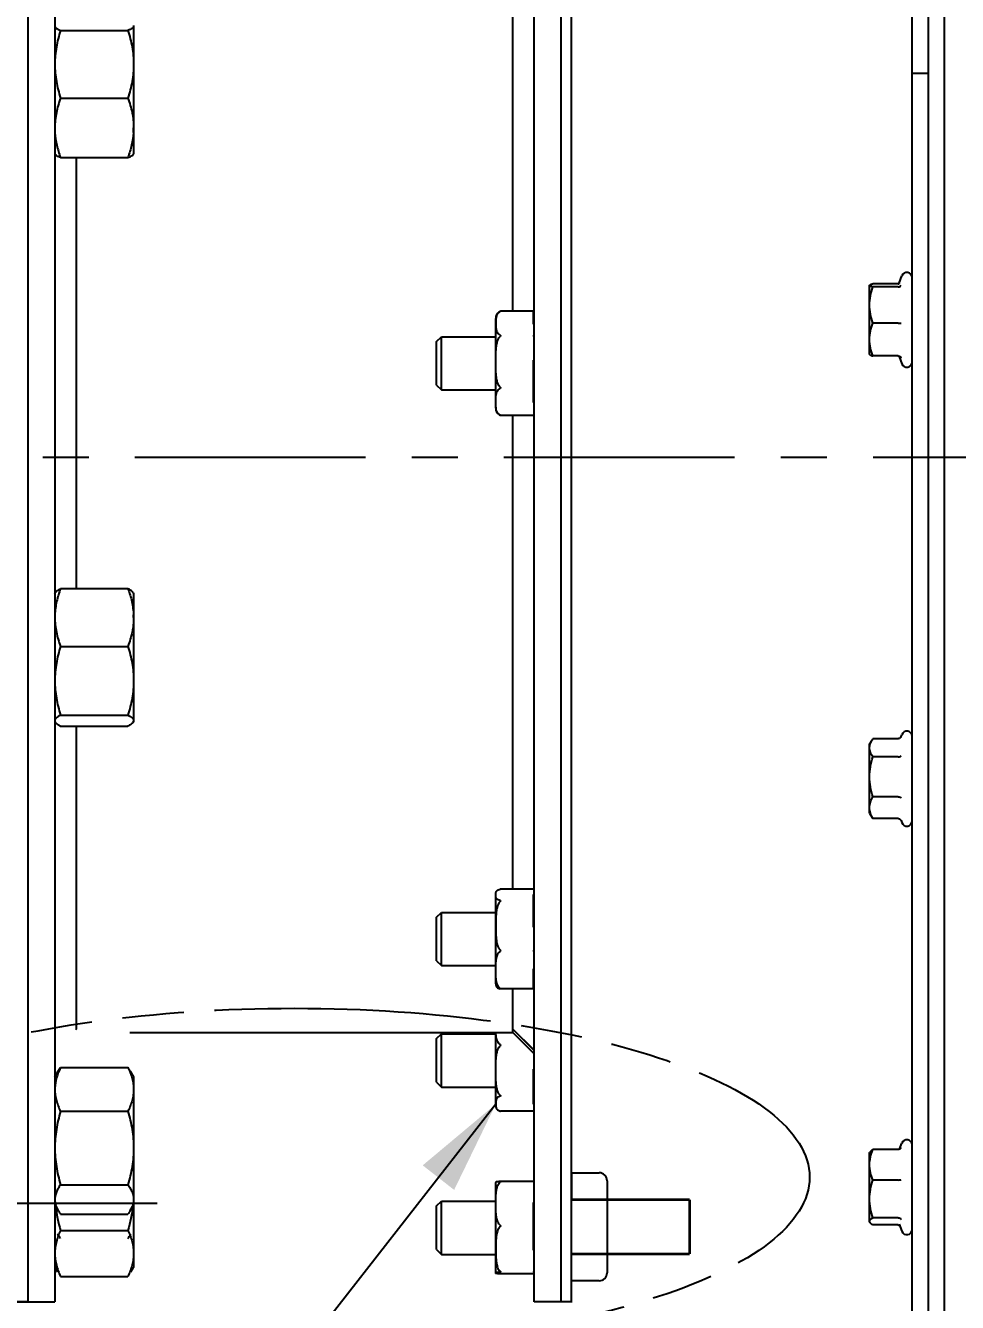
# Model space of a CAD drawing. Header units: millimetres. Extents: x 971 to 5173, y 8 to 3808.
# Drawn here: x 4206.8 to 4381.8, y 1529.3 to 1768.9 of the extents above; entities that cross this region are included whole.
import ezdxf

# ---------------------------------------------------------------- set-up
doc = ezdxf.new("R2010")
doc.units = ezdxf.units.MM
doc.header["$LTSCALE"] = 115.5
doc.header["$PDMODE"] = 3
doc.header["$PDSIZE"] = 8
doc.linetypes.add('CENTER', pattern=[0.6, 0.375, -0.075, 0.075, -0.075])
doc.linetypes.add('PHANTOM', pattern=[0.8, 0.45, -0.05, 0.1, -0.05, 0.1, -0.05])
doc.layers.get('0').update_dxf_attribs({"linetype": 'CONTINUOUS'})
doc.layers.get('Defpoints').update_dxf_attribs({"linetype": 'CONTINUOUS'})
doc.layers.add('00_BUW_DATUM', color=7, linetype='CONTINUOUS')
doc.layers.add('DEFAULT_3', color=7, linetype='PHANTOM')
doc.styles.get("Standard").update_dxf_attribs({"font": 'calibri.ttf'})
doc.dimstyles.new('DIMSTYLE_5', dxfattribs={"dimtxt": 17.5, "dimasz": 17.5, "dimexe": 1.5, "dimexo": 1, "dimgap": 0.875, "dimtad": 1, "dimdsep": 46, "dimtxsty": 'Standard', "dimblk": '_FILLED', "dimblk1": '_FILLED', "dimblk2": '_FILLED', "dimcen": 0.09, "dimazin": 2, "dimtp": 0.01, "dimtm": 0.01, "dimtfac": 1, "dimtofl": 0, "dimtmove": 0, "dimatfit": 3, "dimldrblk": '_FILLED', "dimfxl": 1, "dimtolj": 1, "dimarcsym": 0})
doc.dimstyles.get("Standard").update_dxf_attribs({"dimtxt": 17.5, "dimasz": 17.5, "dimexe": 1.5, "dimexo": 1, "dimtad": 1, "dimdsep": 46, "dimtxsty": 'Standard', "dimblk": '_FILLED', "dimblk1": '_FILLED', "dimblk2": '_FILLED', "dimcen": 0.09, "dimazin": 2, "dimtol": 1, "dimtp": 0.01, "dimtm": 0.01, "dimtfac": 1, "dimtofl": 0, "dimtmove": 0, "dimatfit": 3, "dimldrblk": '_FILLED', "dimfxl": 1, "dimtolj": 1, "dimarcsym": 0})

# ---------------------------------------------------------------- blocks, each defined once
blk = doc.blocks.new('_FILLED')
at = {"color": 0, "linetype": 'ByBlock'}
blk.add_solid([(0, 0), (-1, 0.214), (-1, -0.214)], dxfattribs=at)
blk = doc.blocks.new('*D75')
at = {"color": 0, "linetype": 'Continuous', "lineweight": -2}
for p, q in [((4232.14, 1827.85), (4004.88, 1827.85)), ((4006.38, 1810.35), (4006.38, 1565.35)), ((4231.48, 1547.85), (4004.88, 1547.85))]:
    blk.add_line(p, q, dxfattribs=at)
at = {"layer": 'Defpoints', "color": 0}
for p in [(4233.14, 1827.85), (4006.38, 1547.85), (4232.48, 1547.85)]:
    blk.add_point(p, dxfattribs=at)
at = {"color": 0, "linetype": 'ByBlock', "lineweight": -2, "xscale": 17.5, "yscale": 17.5, "zscale": 17.5}
for p, rotation in [((4006.38, 1827.85), 90), ((4006.38, 1547.85), 270)]:
    blk.add_blockref('_FILLED', p, dxfattribs=dict(at, rotation=rotation))
at = {"color": 0, "insert": (3982.17, 1697.83), "char_height": 17.5, "attachment_point": 2, "rotation": 90, "line_spacing_factor": 0.9}
blk.add_mtext('\\A1;%%c280', dxfattribs=at)

msp = doc.modelspace()

# ---------------------------------------------------------------- linework, layer by layer
at = {"color": 0, "linetype": 'Continuous'}
for p, q in [((4373.29077, 1455.40824), (4373.29077, 1923.40824)), ((4376.29077, 1923.40824), (4376.29077, 1455.40824)), ((4379.29077, 1923.40824), (4379.29077, 1455.40824)), ((4207.29077, 1529.40824), (4207.29077, 1849.40824)), ((4212.29077, 1849.40824), (4212.29077, 1529.40824)), ((4302.29077, 1529.40824), (4302.29077, 1849.40824)), ((4307.29077, 1849.40824), (4307.29077, 1529.40824)), ((4309.29077, 1529.26503), (4309.29077, 1849.55146)), ((4298.29077, 1715.27727), (4298.29077, 1794.59187)), ((4376.29077, 1759.92949), (4373.29077, 1759.92949)), ((4216.29077, 1744.1359), (4216.29077, 1663.22814)), ((4370.81874, 1720.52789), (4371.32639, 1721.92264)), ((4365.29077, 1720.15549), (4365.30295, 1720.19712)), ((4365.29077, 1707.17627), (4365.29077, 1720.15549)), ((4370.6837, 1720.45533), (4365.87132, 1720.45533)), ((4370.6837, 1719.85565), (4365.87132, 1719.85565)), ((4370.81904, 1720.52779), (4370.81859, 1720.52657)), ((4295.09077, 1697.09924), (4295.09077, 1713.92915)), ((4302.09077, 1715.27727), (4295.97189, 1715.27727)), ((4302.09077, 1715.27727), (4302.09077, 1712.88508)), ((4302.29077, 1712.88508), (4302.09077, 1712.88508)), ((4370.6837, 1713.07659), (4365.87132, 1713.07659)), ((4283.99077, 1709.5942), (4284.91077, 1710.5142)), ((4283.99077, 1701.4342), (4283.99077, 1709.5942)), ((4284.91077, 1700.5142), (4284.91077, 1710.5142)), ((4284.91077, 1710.5142), (4295.09077, 1710.5142)), ((4365.29077, 1707.17627), (4365.3028, 1707.15542)), ((4370.6837, 1706.89721), (4365.87132, 1706.89721)), ((4370.81859, 1706.82597), (4370.78634, 1706.88486)), ((4370.81904, 1706.82475), (4370.81859, 1706.82597)), ((4370.81874, 1706.82465), (4371.32639, 1705.4299)), ((4302.09077, 1706.08051), (4302.09077, 1698.15481)), ((4302.09077, 1706.08051), (4302.29077, 1706.08051)), ((4283.99077, 1701.4342), (4284.91077, 1700.5142)), ((4284.91077, 1700.5142), (4295.09077, 1700.5142)), ((4302.09077, 1699.2642), (4302.29077, 1699.2642)), ((4302.29077, 1698.15481), (4302.09077, 1698.15481)), ((4302.20964, 1695.75112), (4295.97189, 1695.75112)), ((4298.29077, 1606.83528), (4298.29077, 1695.75112)), ((4216.29077, 1637.42485), (4216.29077, 1580.56747)), ((4365.29077, 1634.07488), (4365.75293, 1634.87538)), ((4365.75273, 1634.8754), (4365.87132, 1635.07071)), ((4370.6837, 1635.07071), (4365.87132, 1635.07071)), ((4371.12419, 1635.26571), (4371.32639, 1635.82125)), ((4365.29077, 1621.07488), (4365.29077, 1634.07488)), ((4370.6837, 1631.65361), (4365.87132, 1631.65361)), ((4370.6837, 1624.15778), (4365.87132, 1624.15778)), ((4365.29077, 1621.07488), (4365.75293, 1620.27439)), ((4365.75273, 1620.27436), (4365.87132, 1620.07906)), ((4370.6837, 1620.07906), (4365.87132, 1620.07906)), ((4371.18603, 1619.71416), (4371.32639, 1619.32851)), ((4371.19728, 1619.6926), (4371.20465, 1619.67325)), ((4295.09077, 1605.89291), (4295.1237, 1606.20338)), ((4295.09436, 1605.88369), (4295.09456, 1605.89275)), ((4295.09436, 1605.88369), (4295.09472, 1605.89275)), ((4302.23706, 1606.83528), (4295.94447, 1606.83528)), ((4302.09077, 1605.82104), (4302.09077, 1599.69019)), ((4302.09077, 1605.82104), (4302.29077, 1605.82104)), ((4295.09077, 1589.063), (4295.09077, 1605.52745)), ((4302.09077, 1603.72795), (4302.29077, 1603.72795)), ((4283.99077, 1601.55795), (4284.91077, 1602.47795)), ((4283.99077, 1593.39795), (4283.99077, 1601.55795)), ((4284.91077, 1592.47795), (4284.91077, 1602.47795)), ((4284.91077, 1602.47795), (4295.09077, 1602.47795)), ((4302.29077, 1599.69019), (4302.09077, 1599.69019)), ((4283.99077, 1593.39795), (4284.91077, 1592.47795)), ((4284.91077, 1592.47795), (4295.09077, 1592.47795)), ((4302.09077, 1591.87814), (4302.09077, 1588.12062)), ((4302.09077, 1591.87814), (4302.29077, 1591.87814)), ((4295.09077, 1589.063), (4295.1237, 1588.75253)), ((4302.09077, 1591.22795), (4302.29077, 1591.22795)), ((4302.29077, 1589.26024), (4302.09077, 1589.26024)), ((4302.09077, 1588.12062), (4295.97227, 1588.12062)), ((4298.29077, 1580.56747), (4298.29077, 1588.12062)), ((4216.29077, 1580.56747), (4216.20679, 1580.484)), ((4216.21773, 1580.484), (4216.29077, 1580.5566)), ((4226.39985, 1579.90824), (4298.29077, 1579.90824)), ((4283.99077, 1578.7807), (4284.91077, 1579.7007)), ((4284.91077, 1569.7007), (4284.91077, 1579.7007)), ((4284.91077, 1579.7007), (4295.09077, 1579.7007)), ((4295.09077, 1566.28574), (4295.09077, 1579.90824)), ((4302.29077, 1576.59155), (4298.29077, 1580.56747)), ((4298.29077, 1579.90824), (4298.29077, 1580.5566)), ((4298.29077, 1580.5566), (4302.29077, 1576.58029)), ((4298.29077, 1579.90824), (4302.29077, 1575.90824)), ((4283.99077, 1570.6207), (4283.99077, 1578.7807)), ((4302.09077, 1573.05147), (4302.09077, 1566.48894)), ((4302.09077, 1573.05147), (4302.29077, 1573.05147)), ((4283.99077, 1570.6207), (4284.91077, 1569.7007)), ((4284.91077, 1569.7007), (4295.09077, 1569.7007)), ((4302.09077, 1568.4507), (4302.29077, 1568.4507)), ((4302.09077, 1568.29999), (4302.29077, 1568.29999)), ((4295.09627, 1566.32059), (4295.09744, 1566.28613)), ((4295.09632, 1566.32059), (4295.09638, 1566.31693)), ((4295.09638, 1566.31693), (4295.09802, 1566.28613)), ((4302.22598, 1565.17677), (4295.95556, 1565.17677)), ((4302.29077, 1566.48894), (4302.09077, 1566.48894)), ((4370.6837, 1557.95849), (4365.87132, 1557.95849)), ((4370.92076, 1558.01898), (4371.32639, 1559.13343)), ((4365.29077, 1557.38706), (4365.35366, 1557.496)), ((4365.29077, 1544.38706), (4365.29077, 1557.38706)), ((4309.32194, 1553.59967), (4309.32194, 1548.5418)), ((4309.32194, 1553.59967), (4314.48772, 1553.59967)), ((4295.09077, 1551.70818), (4295.0935, 1551.79814)), ((4295.09077, 1534.87827), (4295.09077, 1551.70818)), ((4295.8908, 1551.94923), (4295.90032, 1551.9494)), ((4302.28134, 1551.9494), (4295.90019, 1551.9494)), ((4315.98772, 1552.09967), (4315.98772, 1534.84354)), ((4370.6837, 1552.24419), (4365.87132, 1552.24419)), ((4283.99077, 1547.37323), (4284.91077, 1548.29323)), ((4284.91077, 1538.29323), (4284.91077, 1548.29323)), ((4284.91077, 1548.29323), (4295.09077, 1548.29323)), ((4283.99077, 1539.21323), (4283.99077, 1547.37323)), ((4302.09077, 1548.0265), (4302.09077, 1539.05093)), ((4302.09077, 1548.0265), (4302.29077, 1548.0265)), ((4365.29077, 1544.38706), (4365.35366, 1544.27813)), ((4370.6837, 1545.17277), (4365.87132, 1545.17277)), ((4370.6837, 1543.81564), (4365.87132, 1543.81564)), ((4370.85323, 1543.94343), (4370.85423, 1543.9407)), ((4370.8534, 1543.94024), (4371.32639, 1542.64069)), ((4283.99077, 1539.21323), (4284.91077, 1538.29323)), ((4302.29077, 1539.05093), (4302.09077, 1539.05093)), ((4284.91077, 1538.29323), (4295.09077, 1538.29323)), ((4309.32194, 1533.34354), (4309.32194, 1538.34354)), ((4295.09077, 1534.87827), (4295.0935, 1534.78831)), ((4295.8908, 1534.63722), (4295.90032, 1534.63705)), ((4302.09077, 1534.63705), (4295.90019, 1534.63705)), ((4302.09077, 1534.80757), (4302.09077, 1534.63722)), ((4302.09077, 1534.80757), (4302.29077, 1534.80757)), ((4314.48772, 1533.34354), (4309.32194, 1533.34354)), ((4207.29077, 1529.40824), (4184.44617, 1529.40824)), ((4202.29077, 1529.40824), (4207.29077, 1529.40824)), ((4207.29077, 1529.40824), (4212.29077, 1529.40824)), ((4309.29077, 1529.40824), (4302.29077, 1529.40824))]:
    msp.add_line(p, q, dxfattribs=at)
at = {"color": 0, "linetype": 'CENTER'}
msp.add_line((5102.24696, 1687.84833), (4198.95062, 1687.84833), dxfattribs=at)
at = {"color": 0, "linetype": 'Continuous'}
msp.add_lwpolyline([(4370.77326, 1720.43522), (4370.75879, 1720.42508), (4370.77081, 1720.43932), (4370.81859, 1720.52657)], dxfattribs=at)
at = {"color": 0, "linetype": 'Continuous', "const_width": 0.5}
for points in [[(4309.32194, 1548.5418), (4331.494, 1548.5418)], [(4331.494, 1538.34354), (4331.494, 1548.5418)], [(4309.32194, 1538.34354), (4331.494, 1538.34354)]]:
    msp.add_lwpolyline(points, dxfattribs=at)
at = {"color": 0, "linetype": 'Continuous'}
for centre, radius, start, end in [((4372.27804, 1721.57627), 1.01272, 0, 160), ((4370.68319, 1720.96329), 0.50796, 270.0323606, 279.8661324), ((4370.68088, 1720.97926), 0.52409, 279.8161074, 281.6489323), ((4296.57077, 1713.92915), 1.48, 124.7145758, 180), ((4296.54618, 1714.0455), 1.37996, 150.4246964, 151.751661), ((4296.48866, 1714.0447), 1.33829, 116.5340589, 124.6432202), ((4372.27804, 1705.77627), 1.01272, 200, 0), ((4296.57077, 1697.09924), 1.48, 180, 235.2854242), ((4296.48866, 1696.98369), 1.33829, 235.3567798, 243.4659411), ((4370.58975, 1635.69173), 0.65044, 321.5253656, 321.9697892), ((4372.27804, 1635.47488), 1.01272, 0, 160), ((4370.55656, 1619.43708), 0.68978, 21.7415136, 23.7571572), ((4372.27804, 1619.67488), 1.01272, 200, 0), ((4297.27028, 1605.64136), 2.17525, 182.9924629, 184.0329143), ((4296.57077, 1566.28574), 1.48, 180, 198.5548748), ((4370.62097, 1558.56603), 0.62544, 315.5513349, 338.9434753), ((4372.27804, 1558.78706), 1.01272, 0, 160), ((4314.48772, 1552.09967), 1.5, 0, 90), ((4372.27804, 1542.98706), 1.01272, 200, 0), ((4314.48772, 1534.84354), 1.5, 270, 0)]:
    msp.add_arc(centre, radius, start, end, dxfattribs=at)
for points, knots in [([(4365.87132, 1719.85565), (4365.79071, 1719.87796), (4365.64716, 1719.9211), (4365.48292, 1719.98347), (4365.38351, 1720.03794), (4365.32344, 1720.08093), (4365.29077, 1720.12682), (4365.29077, 1720.15549)], [0, 0, 0, 0, 0.371957767, 0.666053872, 0.780416014, 0.872501061, 1, 1, 1, 1]), ([(4365.29077, 1716.46612), (4365.29077, 1717.03953), (4365.40333, 1718.19112), (4365.69585, 1719.30662), (4365.87132, 1719.85565)], [0, 0, 0, 0, 0.498701726, 1, 1, 1, 1]), ([(4365.30288, 1720.19712), (4365.31856, 1720.22415), (4365.38073, 1720.275), (4365.50351, 1720.33589), (4365.6727, 1720.39791), (4365.80079, 1720.43581), (4365.87132, 1720.45533)], [0, 0, 0, 0, 0.14822401, 0.366154434, 0.652892135, 1, 1, 1, 1]), ([(4370.68348, 1719.85565), (4370.79598, 1719.85558), (4371.01505, 1719.92393), (4371.16321, 1720.09644), (4371.20465, 1720.19019)], [0, 0, 0, 0, 0.523248153, 1, 1, 1, 1]), ([(4365.87132, 1713.07659), (4365.69585, 1713.62563), (4365.4032, 1714.74111), (4365.29077, 1715.89272), (4365.29077, 1716.46612)], [0, 0, 0, 0, 0.501299042, 1, 1, 1, 1]), ([(4295.12223, 1713.92679), (4295.10089, 1713.71087), (4295.09218, 1713.27637), (4295.09185, 1712.73446), (4295.10438, 1712.30016), (4295.14075, 1711.86147), (4295.22459, 1711.52983), (4295.33057, 1711.3326)], [0, 0, 0, 0, 0.247987851, 0.495811726, 0.619780932, 0.744100594, 1, 1, 1, 1]), ([(4295.33057, 1714.69862), (4295.29761, 1714.63729), (4295.18866, 1714.39172), (4295.14171, 1714.12385), (4295.12223, 1713.92679)], [0, 0, 0, 0, 0.260139086, 1, 1, 1, 1]), ([(4295.72789, 1715.14572), (4295.6445, 1715.08796), (4295.5004, 1714.9604), (4295.38984, 1714.80381), (4295.34602, 1714.7266)], [0, 0, 0, 0, 0.533290366, 1, 1, 1, 1]), ([(4295.97189, 1715.27727), (4295.96862, 1715.27727), (4295.95921, 1715.27258), (4295.94149, 1715.2662), (4295.91759, 1715.25503), (4295.90009, 1715.24667), (4295.8908, 1715.24203)], [0, 0, 0, 0, 0.11092602, 0.341548194, 0.647978265, 1, 1, 1, 1]), ([(4295.33057, 1711.3326), (4295.38682, 1711.22793), (4295.5427, 1711.01107), (4295.76155, 1710.85382), (4295.8908, 1710.7892)], [0, 0, 0, 0, 0.451238808, 1, 1, 1, 1]), ([(4365.29077, 1709.9869), (4365.29077, 1710.51003), (4365.40354, 1711.56376), (4365.69642, 1712.57776), (4365.87132, 1713.07659)], [0, 0, 0, 0, 0.497390941, 1, 1, 1, 1]), ([(4370.6837, 1713.07659), (4370.79115, 1713.07665), (4370.93832, 1713.07234), (4371.11188, 1713.05858), (4371.17817, 1713.04994), (4371.20464, 1713.04413)], [0, 0, 0, 0, 0.616989911, 0.844384256, 1, 1, 1, 1]), ([(4295.33054, 1702.22648), (4295.2572, 1702.51654), (4295.16422, 1703.11024), (4295.10954, 1704.00672), (4295.09452, 1704.90489), (4295.09256, 1705.80305), (4295.09451, 1706.7012), (4295.10954, 1707.59937), (4295.16419, 1708.49586), (4295.25721, 1709.08955), (4295.33055, 1709.37961)], [0, 0, 0, 0, 0.124941676, 0.249949412, 0.374973306, 0.499999721, 0.625026114, 0.750050123, 0.875058062, 1, 1, 1, 1]), ([(4295.33055, 1709.37961), (4295.38346, 1709.58888), (4295.51678, 1710.00003), (4295.74327, 1710.3779), (4295.8908, 1710.53464)], [0, 0, 0, 0, 0.500694339, 1, 1, 1, 1]), ([(4295.8908, 1710.7892), (4295.9113, 1710.77896), (4295.94105, 1710.75922), (4295.96744, 1710.71959), (4295.97763, 1710.66756), (4295.94814, 1710.59971), (4295.91124, 1710.55635), (4295.8908, 1710.53464)], [0, 0, 0, 0, 0.220073116, 0.331715316, 0.44948989, 0.71359538, 1, 1, 1, 1]), ([(4302.29073, 1710.53464), (4302.27032, 1710.55632), (4302.23463, 1710.6003), (4302.20346, 1710.66764), (4302.21474, 1710.71956), (4302.2412, 1710.75873), (4302.27038, 1710.77903), (4302.29073, 1710.7892)], [0, 0, 0, 0, 0.286624319, 0.551335317, 0.668801803, 0.781013569, 1, 1, 1, 1]), ([(4365.87132, 1706.89721), (4365.69642, 1707.39605), (4365.40374, 1708.41008), (4365.29077, 1709.46378), (4365.29077, 1709.9869)], [0, 0, 0, 0, 0.502607111, 1, 1, 1, 1]), ([(4365.30288, 1707.15542), (4365.31856, 1707.12839), (4365.38073, 1707.07754), (4365.50351, 1707.01665), (4365.6727, 1706.95463), (4365.80079, 1706.91673), (4365.87132, 1706.89721)], [0, 0, 0, 0, 0.14822401, 0.366154434, 0.652892135, 1, 1, 1, 1]), ([(4370.90291, 1706.8481), (4370.97167, 1706.81648), (4371.09539, 1706.72647), (4371.17736, 1706.59794), (4371.20465, 1706.53021)], [0, 0, 0, 0, 0.508964501, 1, 1, 1, 1]), ([(4295.8908, 1701.07157), (4295.74328, 1701.2283), (4295.51682, 1701.60613), (4295.38345, 1702.01723), (4295.33054, 1702.22648)], [0, 0, 0, 0, 0.499303593, 1, 1, 1, 1]), ([(4295.13653, 1697.13741), (4295.10591, 1697.39137), (4295.09193, 1697.90372), (4295.09236, 1698.6709), (4295.10952, 1699.44181), (4295.21796, 1699.95953), (4295.33055, 1700.19528)], [0, 0, 0, 0, 0.24873913, 0.497249276, 0.745955214, 1, 1, 1, 1]), ([(4295.33055, 1700.19528), (4295.38604, 1700.31147), (4295.53752, 1700.55089), (4295.75917, 1700.73277), (4295.8908, 1700.80681)], [0, 0, 0, 0, 0.460200408, 1, 1, 1, 1]), ([(4295.8908, 1701.07157), (4295.90112, 1701.06061), (4295.93874, 1701.01784), (4295.97227, 1700.96301), (4295.97227, 1700.92029)], [0, 0, 0, 0, 0.260553801, 1, 1, 1, 1]), ([(4295.97227, 1700.92029), (4295.97227, 1700.89571), (4295.95175, 1700.84694), (4295.91146, 1700.81843), (4295.8908, 1700.80681)], [0, 0, 0, 0, 0.509089198, 1, 1, 1, 1]), ([(4295.33054, 1696.40803), (4295.30257, 1696.4666), (4295.2075, 1696.7009), (4295.15897, 1696.95136), (4295.13653, 1697.13741)], [0, 0, 0, 0, 0.257255296, 1, 1, 1, 1]), ([(4295.8908, 1695.79656), (4295.75918, 1695.8706), (4295.53756, 1696.05248), (4295.38603, 1696.29184), (4295.33054, 1696.40803)], [0, 0, 0, 0, 0.539787473, 1, 1, 1, 1]), ([(4295.8908, 1695.79656), (4295.90116, 1695.79074), (4295.91923, 1695.78077), (4295.94911, 1695.76483), (4295.95744, 1695.76035), (4295.97392, 1695.75112), (4295.97189, 1695.75112)], [0, 0, 0, 0, 0.382945582, 0.709627145, 0.934733128, 1, 1, 1, 1]), ([(4295.97189, 1695.75112), (4295.96862, 1695.75113), (4295.95921, 1695.75581), (4295.94149, 1695.76219), (4295.91759, 1695.77337), (4295.90009, 1695.78172), (4295.8908, 1695.78637)], [0, 0, 0, 0, 0.11092602, 0.341548194, 0.647978265, 1, 1, 1, 1]), ([(4365.29077, 1633.36216), (4365.29077, 1633.61989), (4365.38451, 1634.15393), (4365.61585, 1634.63777), (4365.75296, 1634.87537)], [0, 0, 0, 0, 0.484408188, 1, 1, 1, 1]), ([(4371.09897, 1635.28705), (4371.04909, 1635.22428), (4370.92519, 1635.11569), (4370.76344, 1635.07064), (4370.68348, 1635.0707)], [0, 0, 0, 0, 0.500678075, 1, 1, 1, 1]), ([(4365.87132, 1631.65361), (4365.70258, 1631.91973), (4365.48253, 1632.33414), (4365.31901, 1632.92286), (4365.29077, 1633.21714), (4365.29077, 1633.36216)], [0, 0, 0, 0, 0.517647339, 0.761775768, 1, 1, 1, 1]), ([(4365.29077, 1627.9057), (4365.29077, 1628.53925), (4365.40264, 1629.80831), (4365.69532, 1631.0447), (4365.87132, 1631.65361)], [0, 0, 0, 0, 0.499884992, 1, 1, 1, 1]), ([(4370.68348, 1631.65362), (4370.79314, 1631.65356), (4370.9881, 1631.68906), (4371.15789, 1631.8046), (4371.20465, 1631.87442)], [0, 0, 0, 0, 0.566135373, 1, 1, 1, 1]), ([(4365.87132, 1624.15778), (4365.69532, 1624.7667), (4365.40251, 1626.00307), (4365.29077, 1627.27215), (4365.29077, 1627.9057)], [0, 0, 0, 0, 0.500115197, 1, 1, 1, 1]), ([(4365.29077, 1622.11842), (4365.29077, 1622.29129), (4365.31861, 1622.6403), (4365.47994, 1623.33693), (4365.70023, 1623.83571), (4365.87132, 1624.15778)], [0, 0, 0, 0, 0.24241266, 0.488600791, 1, 1, 1, 1]), ([(4370.6837, 1624.15778), (4370.7927, 1624.15785), (4370.9482, 1624.1331), (4371.11967, 1624.05247), (4371.18237, 1624.00067), (4371.20464, 1623.9728)], [0, 0, 0, 0, 0.577657017, 0.810903277, 1, 1, 1, 1]), ([(4365.87132, 1620.07906), (4365.70024, 1620.40112), (4365.48006, 1620.89995), (4365.31869, 1621.59654), (4365.29077, 1621.94555), (4365.29077, 1622.11842)], [0, 0, 0, 0, 0.511391174, 0.757583869, 1, 1, 1, 1]), ([(4370.68348, 1620.07906), (4370.73803, 1620.0791), (4370.84799, 1620.05847), (4371.04008, 1619.9513), (4371.14424, 1619.81414), (4371.18789, 1619.71496)], [0, 0, 0, 0, 0.250808355, 0.5017825, 1, 1, 1, 1]), ([(4295.09456, 1605.89275), (4295.09627, 1605.97058), (4295.10083, 1606.07493), (4295.11818, 1606.1777), (4295.12369, 1606.20338)], [0, 0, 0, 0, 0.747759085, 1, 1, 1, 1]), ([(4295.12369, 1606.20338), (4295.13725, 1606.26653), (4295.18241, 1606.40251), (4295.27343, 1606.51548), (4295.33055, 1606.56653)], [0, 0, 0, 0, 0.457464505, 1, 1, 1, 1]), ([(4295.33055, 1606.56653), (4295.39302, 1606.62236), (4295.57123, 1606.73429), (4295.77046, 1606.79864), (4295.8908, 1606.82753)], [0, 0, 0, 0, 0.403668285, 1, 1, 1, 1]), ([(4295.94449, 1606.8353), (4295.94049, 1606.83529), (4295.92238, 1606.8343), (4295.90451, 1606.83083), (4295.8908, 1606.82753)], [0, 0, 0, 0, 0.221273039, 1, 1, 1, 1]), ([(4295.33057, 1603.37906), (4295.25733, 1603.10182), (4295.16419, 1602.53356), (4295.10972, 1601.67514), (4295.09447, 1600.81538), (4295.09245, 1599.95571), (4295.09447, 1599.09604), (4295.10972, 1598.23628), (4295.16419, 1597.37786), (4295.25733, 1596.8096), (4295.33057, 1596.53236)], [0, 0, 0, 0, 0.125059188, 0.250046213, 0.375023302, 0.499999987, 0.624976672, 0.749953758, 0.874940796, 1, 1, 1, 1]), ([(4295.33054, 1604.95015), (4295.28692, 1604.98913), (4295.21432, 1605.07188), (4295.12688, 1605.25405), (4295.10689, 1605.39686), (4295.10041, 1605.48837)], [0, 0, 0, 0, 0.292289046, 0.541671198, 1, 1, 1, 1]), ([(4295.8908, 1604.68917), (4295.77047, 1604.71806), (4295.57126, 1604.78243), (4295.39301, 1604.89432), (4295.33054, 1604.95015)], [0, 0, 0, 0, 0.596296695, 1, 1, 1, 1]), ([(4295.8908, 1604.48437), (4295.74443, 1604.33553), (4295.51766, 1603.97526), (4295.38358, 1603.57974), (4295.33057, 1603.37906)], [0, 0, 0, 0, 0.501426047, 1, 1, 1, 1]), ([(4295.8908, 1604.68917), (4295.9104, 1604.68447), (4295.93933, 1604.6742), (4295.96733, 1604.64519), (4295.97501, 1604.61438), (4295.96574, 1604.58095), (4295.93901, 1604.53546), (4295.91077, 1604.50468), (4295.8908, 1604.48437)], [0, 0, 0, 0, 0.219669817, 0.321820833, 0.426877365, 0.548833492, 0.689633118, 1, 1, 1, 1]), ([(4295.33057, 1596.53236), (4295.38358, 1596.33168), (4295.51766, 1595.93616), (4295.74443, 1595.57588), (4295.8908, 1595.42704)], [0, 0, 0, 0, 0.498574013, 1, 1, 1, 1]), ([(4295.33054, 1589.06024), (4295.25816, 1589.26955), (4295.1644, 1589.70346), (4295.10959, 1590.36133), (4295.09451, 1591.01854), (4295.09256, 1591.67526), (4295.09451, 1592.33199), (4295.10958, 1592.9892), (4295.16438, 1593.64707), (4295.25817, 1594.08098), (4295.33055, 1594.29029)], [0, 0, 0, 0, 0.126031212, 0.250840279, 0.375430971, 0.499999536, 0.624568078, 0.749158872, 0.873968084, 1, 1, 1, 1]), ([(4295.33055, 1594.29029), (4295.38443, 1594.44611), (4295.52505, 1594.75977), (4295.75148, 1595.02657), (4295.8908, 1595.13479)], [0, 0, 0, 0, 0.483092672, 1, 1, 1, 1]), ([(4295.8908, 1595.42704), (4295.93178, 1595.38537), (4295.99292, 1595.30315), (4295.95216, 1595.18893), (4295.91178, 1595.15109), (4295.8908, 1595.13479)], [0, 0, 0, 0, 0.517387574, 0.764816536, 1, 1, 1, 1]), ([(4302.29073, 1595.13479), (4302.26981, 1595.15105), (4302.23053, 1595.18963), (4302.19809, 1595.2738), (4302.23252, 1595.36001), (4302.26992, 1595.40588), (4302.29073, 1595.42704)], [0, 0, 0, 0, 0.232807296, 0.478578036, 0.739226138, 1, 1, 1, 1]), ([(4295.8908, 1588.21582), (4295.75149, 1588.32404), (4295.52509, 1588.59082), (4295.38442, 1588.90443), (4295.33054, 1589.06024)], [0, 0, 0, 0, 0.516901462, 1, 1, 1, 1]), ([(4295.12369, 1588.75253), (4295.13725, 1588.68937), (4295.18241, 1588.5534), (4295.27343, 1588.44042), (4295.33055, 1588.38937)], [0, 0, 0, 0, 0.457464505, 1, 1, 1, 1]), ([(4295.33055, 1588.38937), (4295.39302, 1588.33354), (4295.57123, 1588.22162), (4295.77046, 1588.15726), (4295.8908, 1588.12837)], [0, 0, 0, 0, 0.403668285, 1, 1, 1, 1]), ([(4295.8908, 1588.21582), (4295.90974, 1588.20111), (4295.93632, 1588.18044), (4295.96328, 1588.15329), (4295.97227, 1588.13955), (4295.97227, 1588.13365)], [0, 0, 0, 0, 0.61385228, 0.848936932, 1, 1, 1, 1]), ([(4295.94449, 1588.12061), (4295.94049, 1588.12061), (4295.92238, 1588.1216), (4295.90451, 1588.12508), (4295.8908, 1588.12837)], [0, 0, 0, 0, 0.221273039, 1, 1, 1, 1]), ([(4295.97227, 1588.13365), (4295.97227, 1588.13156), (4295.96783, 1588.1204), (4295.95339, 1588.1206), (4295.94449, 1588.12061)], [0, 0, 0, 0, 0.189980755, 1, 1, 1, 1]), ([(4295.33054, 1578.46887), (4295.2455, 1578.6986), (4295.14484, 1579.18017), (4295.11463, 1579.66631), (4295.10592, 1579.90822)], [0, 0, 0, 0, 0.502970793, 1, 1, 1, 1]), ([(4295.8908, 1577.68), (4295.75323, 1577.77984), (4295.52742, 1578.02642), (4295.3847, 1578.32255), (4295.33054, 1578.46887)], [0, 0, 0, 0, 0.521404811, 1, 1, 1, 1]), ([(4295.33055, 1576.26719), (4295.38352, 1576.47141), (4295.5173, 1576.87337), (4295.74393, 1577.24094), (4295.8908, 1577.39303)], [0, 0, 0, 0, 0.499462203, 1, 1, 1, 1]), ([(4295.8908, 1577.68), (4295.91175, 1577.6648), (4295.95204, 1577.62893), (4295.97227, 1577.57546), (4295.97227, 1577.54823)], [0, 0, 0, 0, 0.48729228, 1, 1, 1, 1]), ([(4295.33054, 1569.29483), (4295.25726, 1569.57733), (4295.16423, 1570.15602), (4295.10955, 1571.03004), (4295.09451, 1571.90556), (4295.09256, 1572.78101), (4295.09451, 1573.65647), (4295.10955, 1574.53198), (4295.1642, 1575.40601), (4295.25727, 1575.9847), (4295.33055, 1576.26719)], [0, 0, 0, 0, 0.125008045, 0.250003629, 0.375001154, 0.49999971, 0.624998242, 0.749995883, 0.874991666, 1, 1, 1, 1]), ([(4295.33057, 1567.61306), (4295.28857, 1567.56461), (4295.21911, 1567.46269), (4295.13391, 1567.246), (4295.09742, 1566.97035), (4295.09237, 1566.64502), (4295.093, 1566.42864), (4295.09627, 1566.32059)], [0, 0, 0, 0, 0.143230165, 0.272456132, 0.516933764, 0.758517483, 1, 1, 1, 1]), ([(4295.8908, 1568.16911), (4295.74395, 1568.32119), (4295.51735, 1568.68873), (4295.38351, 1569.09063), (4295.33054, 1569.29483)], [0, 0, 0, 0, 0.50053549, 1, 1, 1, 1]), ([(4295.8908, 1567.94989), (4295.82365, 1567.92908), (4295.61817, 1567.85268), (4295.42832, 1567.72582), (4295.33057, 1567.61306)], [0, 0, 0, 0, 0.32024015, 1, 1, 1, 1]), ([(4295.8908, 1568.16911), (4295.91092, 1568.14828), (4295.93934, 1568.11642), (4295.96597, 1568.069), (4295.97498, 1568.03366), (4295.96736, 1568.00094), (4295.93994, 1567.9689), (4295.91066, 1567.95604), (4295.8908, 1567.94989)], [0, 0, 0, 0, 0.30387198, 0.443950387, 0.568438328, 0.677111748, 0.781867917, 1, 1, 1, 1]), ([(4295.09744, 1566.28613), (4295.09892, 1566.24677), (4295.10712, 1566.08814), (4295.12968, 1565.92828), (4295.16771, 1565.81479)], [0, 0, 0, 0, 0.247546601, 1, 1, 1, 1]), ([(4295.16771, 1565.81479), (4295.17595, 1565.79022), (4295.2152, 1565.68669), (4295.27503, 1565.5907), (4295.33057, 1565.52663)], [0, 0, 0, 0, 0.23407013, 1, 1, 1, 1]), ([(4295.33057, 1565.52663), (4295.35865, 1565.49424), (4295.51518, 1565.33935), (4295.72214, 1565.24207), (4295.8908, 1565.1898)], [0, 0, 0, 0, 0.195348628, 1, 1, 1, 1]), ([(4295.8908, 1565.1898), (4295.8969, 1565.18791), (4295.91807, 1565.18191), (4295.93992, 1565.17674), (4295.9556, 1565.17675)], [0, 0, 0, 0, 0.28941355, 1, 1, 1, 1]), ([(4365.29077, 1555.10134), (4365.29077, 1555.5855), (4365.40432, 1556.56353), (4365.69697, 1557.49865), (4365.87132, 1557.95849)], [0, 0, 0, 0, 0.496098746, 1, 1, 1, 1]), ([(4365.87132, 1557.95849), (4365.76119, 1557.8895), (4365.56976, 1557.75704), (4365.4055, 1557.58502), (4365.35398, 1557.49599)], [0, 0, 0, 0, 0.558184923, 1, 1, 1, 1]), ([(4371.06746, 1558.12805), (4371.01784, 1558.07755), (4370.89934, 1557.99209), (4370.75538, 1557.95842), (4370.68348, 1557.95847)], [0, 0, 0, 0, 0.496170491, 1, 1, 1, 1]), ([(4365.87132, 1552.24419), (4365.69697, 1552.70402), (4365.40451, 1553.63918), (4365.29077, 1554.61718), (4365.29077, 1555.10134)], [0, 0, 0, 0, 0.503898384, 1, 1, 1, 1]), ([(4295.33054, 1544.75434), (4295.25764, 1544.99914), (4295.1643, 1545.50316), (4295.10956, 1546.26552), (4295.09451, 1547.02835), (4295.09256, 1547.79092), (4295.09451, 1548.55349), (4295.10956, 1549.31632), (4295.16427, 1550.0787), (4295.25765, 1550.5827), (4295.33055, 1550.82751)], [0, 0, 0, 0, 0.125429089, 0.250347728, 0.375177916, 0.499999638, 0.624821337, 0.749651635, 0.874570451, 1, 1, 1, 1]), ([(4295.33054, 1551.90995), (4295.28208, 1551.90344), (4295.21962, 1551.89408), (4295.15089, 1551.87087), (4295.11923, 1551.85451), (4295.09723, 1551.82982), (4295.09407, 1551.80768), (4295.09349, 1551.79814)], [0, 0, 0, 0, 0.52025735, 0.667914476, 0.76938299, 0.898335878, 1, 1, 1, 1]), ([(4295.8908, 1551.94923), (4295.7739, 1551.94501), (4295.58683, 1551.93606), (4295.40019, 1551.91932), (4295.33054, 1551.90995)], [0, 0, 0, 0, 0.624699226, 1, 1, 1, 1]), ([(4295.33055, 1550.82751), (4295.35713, 1550.91676), (4295.47881, 1551.27387), (4295.67882, 1551.61694), (4295.8908, 1551.80815)], [0, 0, 0, 0, 0.245966965, 1, 1, 1, 1]), ([(4295.97227, 1551.91416), (4295.97227, 1551.90585), (4295.96478, 1551.88715), (4295.9375, 1551.85114), (4295.91021, 1551.82566), (4295.8908, 1551.80815)], [0, 0, 0, 0, 0.183361143, 0.423340192, 1, 1, 1, 1]), ([(4295.90019, 1551.94941), (4295.90908, 1551.94941), (4295.92589, 1551.94849), (4295.94871, 1551.94351), (4295.96728, 1551.93308), (4295.97227, 1551.92015), (4295.97227, 1551.91416)], [0, 0, 0, 0, 0.303328508, 0.571896518, 0.795679314, 1, 1, 1, 1]), ([(4302.20926, 1551.91416), (4302.20926, 1551.92019), (4302.21495, 1551.933), (4302.23333, 1551.94332), (4302.256, 1551.9485), (4302.27259, 1551.9494), (4302.28136, 1551.9494)], [0, 0, 0, 0, 0.206556229, 0.433243886, 0.699255242, 1, 1, 1, 1]), ([(4365.29077, 1548.70848), (4365.29077, 1549.30641), (4365.40302, 1550.50587), (4365.69561, 1551.67072), (4365.87132, 1552.24419)], [0, 0, 0, 0, 0.499226094, 1, 1, 1, 1]), ([(4370.68348, 1552.2442), (4370.79117, 1552.24415), (4370.9398, 1552.25186), (4371.11308, 1552.28448), (4371.17921, 1552.30502), (4371.20465, 1552.31766)], [0, 0, 0, 0, 0.610642357, 0.838894036, 1, 1, 1, 1]), ([(4365.87132, 1545.17277), (4365.69561, 1545.74624), (4365.40289, 1546.91106), (4365.29077, 1548.11054), (4365.29077, 1548.70848)], [0, 0, 0, 0, 0.500774417, 1, 1, 1, 1]), ([(4295.8908, 1543.7738), (4295.81803, 1543.83944), (4295.56428, 1544.12515), (4295.41088, 1544.48456), (4295.33054, 1544.75434)], [0, 0, 0, 0, 0.258245313, 1, 1, 1, 1]), ([(4295.8908, 1543.47397), (4295.81775, 1543.40544), (4295.56235, 1543.10598), (4295.41059, 1542.7337), (4295.33057, 1542.45423)], [0, 0, 0, 0, 0.256280173, 1, 1, 1, 1]), ([(4295.8908, 1543.7738), (4295.91183, 1543.75484), (4295.95161, 1543.71233), (4295.98283, 1543.62491), (4295.95129, 1543.53724), (4295.91179, 1543.49366), (4295.8908, 1543.47397)], [0, 0, 0, 0, 0.243828441, 0.496967461, 0.752171265, 1, 1, 1, 1]), ([(4365.29077, 1544.4942), (4365.29077, 1544.55309), (4365.32441, 1544.6815), (4365.45141, 1544.85345), (4365.63906, 1545.01945), (4365.7888, 1545.12107), (4365.87132, 1545.17277)], [0, 0, 0, 0, 0.190915631, 0.414463149, 0.684312583, 1, 1, 1, 1]), ([(4365.35398, 1544.27813), (4365.34389, 1544.29558), (4365.30928, 1544.36263), (4365.29077, 1544.43884), (4365.29077, 1544.4942)], [0, 0, 0, 0, 0.266889999, 1, 1, 1, 1]), ([(4365.87132, 1543.81564), (4365.76119, 1543.88462), (4365.56976, 1544.01709), (4365.4055, 1544.1891), (4365.35398, 1544.27813)], [0, 0, 0, 0, 0.558184923, 1, 1, 1, 1]), ([(4370.6837, 1545.17277), (4370.79548, 1545.17284), (4371.00874, 1545.11207), (4371.16241, 1544.95178), (4371.20464, 1544.86342)], [0, 0, 0, 0, 0.533025294, 1, 1, 1, 1]), ([(4295.33057, 1542.45423), (4295.25755, 1542.1992), (4295.16422, 1541.67496), (4295.10973, 1540.88235), (4295.09447, 1540.08902), (4295.09245, 1539.29589), (4295.09447, 1538.50275), (4295.10973, 1537.70942), (4295.16423, 1536.91681), (4295.25755, 1536.39257), (4295.33057, 1536.13755)], [0, 0, 0, 0, 0.125299542, 0.250242484, 0.375124175, 0.499999985, 0.624875795, 0.749757483, 0.874700442, 1, 1, 1, 1]), ([(4295.33057, 1536.13755), (4295.35712, 1536.04482), (4295.47813, 1535.67562), (4295.67676, 1535.3186), (4295.8908, 1535.1178)], [0, 0, 0, 0, 0.24734941, 1, 1, 1, 1]), ([(4295.09349, 1534.78831), (4295.09316, 1534.79389), (4295.09268, 1534.8171), (4295.09952, 1534.84255), (4295.11203, 1534.85533)], [0, 0, 0, 0, 0.238092244, 1, 1, 1, 1]), ([(4295.33054, 1534.6765), (4295.28208, 1534.68302), (4295.21962, 1534.69238), (4295.15089, 1534.71558), (4295.11923, 1534.73195), (4295.09723, 1534.75663), (4295.09407, 1534.77878), (4295.09349, 1534.78831)], [0, 0, 0, 0, 0.52025735, 0.667914476, 0.76938299, 0.898335878, 1, 1, 1, 1]), ([(4295.11203, 1534.85533), (4295.12799, 1534.87163), (4295.20235, 1534.90148), (4295.27722, 1534.9126), (4295.33055, 1534.91977)], [0, 0, 0, 0, 0.297820858, 1, 1, 1, 1]), ([(4295.8908, 1534.63722), (4295.7739, 1534.64145), (4295.58683, 1534.6504), (4295.40019, 1534.66713), (4295.33054, 1534.6765)], [0, 0, 0, 0, 0.624699226, 1, 1, 1, 1]), ([(4295.33055, 1534.91977), (4295.40019, 1534.92914), (4295.58683, 1534.94588), (4295.77389, 1534.95483), (4295.8908, 1534.95905)], [0, 0, 0, 0, 0.375249303, 1, 1, 1, 1]), ([(4295.8908, 1535.1178), (4295.91037, 1535.09944), (4295.93804, 1535.07245), (4295.96497, 1535.03362), (4295.97523, 1535.00631), (4295.96674, 1534.98146), (4295.94544, 1534.9681), (4295.91965, 1534.96119), (4295.90073, 1534.95941), (4295.8908, 1534.95905)], [0, 0, 0, 0, 0.329725985, 0.470357474, 0.582533438, 0.672363871, 0.767729237, 0.877965494, 1, 1, 1, 1]), ([(4302.29073, 1534.95905), (4302.28089, 1534.95941), (4302.26217, 1534.96118), (4302.23655, 1534.96828), (4302.21545, 1534.98158), (4302.20605, 1535.00629), (4302.21733, 1535.03353), (4302.24419, 1535.07197), (4302.27125, 1535.09952), (4302.29073, 1535.1178)], [0, 0, 0, 0, 0.12129186, 0.230604987, 0.326498689, 0.417298859, 0.529506117, 0.670824518, 1, 1, 1, 1])]:
    msp.add_open_spline(points, degree=3, knots=knots, dxfattribs=at)
for points in [[(4370.68348, 1706.89723), (4370.75843, 1706.89727), (4370.83481, 1706.87942), (4370.90291, 1706.8481)], [(4371.18786, 1635.43474), (4371.16538, 1635.38368), (4371.13647, 1635.33495), (4371.1021, 1635.29101)], [(4295.09799, 1605.5278), (4295.09177, 1605.64627), (4295.09197, 1605.76508), (4295.09436, 1605.88369)], [(4295.97227, 1577.54823), (4295.97227, 1577.48981), (4295.93139, 1577.43506), (4295.8908, 1577.39303)], [(4370.68348, 1543.81564), (4370.76508, 1543.8157), (4370.84852, 1543.79351), (4370.92082, 1543.75568)]]:
    msp.add_open_spline(points, degree=3, dxfattribs=at)
at = {"layer": '00_BUW_DATUM', "color": 0, "linetype": 'Continuous'}
for p, q in [((4227.0474, 1768.90788), (4227.09077, 1768.75814)), ((4227.09077, 1768.83277), (4227.09077, 1744.83277)), ((4213.36256, 1767.98662), (4226.01897, 1767.98662)), ((4213.36256, 1755.28974), (4226.01897, 1755.28974)), ((4227.0474, 1744.75767), (4227.09077, 1744.83277)), ((4213.36256, 1744.1359), (4226.01897, 1744.1359)), ((4213.36256, 1663.22814), (4226.01897, 1663.22814)), ((4212.29077, 1662.3265), (4212.36967, 1662.46316)), ((4227.01186, 1662.46316), (4227.09077, 1662.3265)), ((4227.09077, 1662.3265), (4227.09077, 1638.3265)), ((4213.36256, 1652.40004), (4226.01897, 1652.40004)), ((4213.36256, 1639.49839), (4226.01897, 1639.49839)), ((4212.29077, 1638.3265), (4212.36967, 1638.18983)), ((4213.36256, 1637.42485), (4226.01897, 1637.42485)), ((4227.01186, 1638.18983), (4227.09077, 1638.3265)), ((4212.29077, 1571.58964), (4212.92348, 1572.68552)), ((4213.36256, 1573.35986), (4226.01897, 1573.35986)), ((4226.45806, 1572.68552), (4227.09077, 1571.58964)), ((4227.09077, 1571.58964), (4227.09077, 1535.84967)), ((4213.36256, 1565.13845), (4226.01897, 1565.13845)), ((4213.36256, 1551.36822), (4226.01897, 1551.36822)), ((4212.29077, 1547.58964), (4212.92348, 1546.49375)), ((4213.36256, 1545.81941), (4226.01897, 1545.81941)), ((4226.45806, 1546.49375), (4227.09077, 1547.58964)), ((4213.36256, 1542.79522), (4226.01897, 1542.79522)), ((4212.29077, 1535.84967), (4212.80347, 1534.96164)), ((4213.36256, 1534.14929), (4226.01897, 1534.14929)), ((4226.57806, 1534.96164), (4227.09077, 1535.84967))]:
    msp.add_line(p, q, dxfattribs=at)
for centre, radius, start, end in [((4225.85454, 1749.71468), 13.56377, 180.007872, 183.7231081), ((4213.52699, 1749.71468), 13.56377, 356.2768919, 359.992128), ((4225.01171, 1657.81345), 12.72095, 177.6913849, 179.9971108), ((4214.36982, 1657.81345), 12.72095, 0.0028892, 2.3086151), ((4219.60204, 1576.37313), 7.31128, 178.2925155, 179.9987299)]:
    msp.add_arc(centre, radius, start, end, dxfattribs=at)
for points, knots in [([(4212.29077, 1768.75814), (4212.29077, 1768.59637), (4212.55647, 1768.36163), (4212.9401, 1768.15948), (4213.21268, 1768.04444), (4213.36256, 1767.98662)], [0, 0, 0, 0, 0.357493813, 0.644978196, 1, 1, 1, 1]), ([(4227.09077, 1768.75814), (4227.09077, 1768.59637), (4226.82506, 1768.36163), (4226.44143, 1768.15948), (4226.16886, 1768.04444), (4226.01897, 1767.98662)], [0, 0, 0, 0, 0.357493813, 0.644978196, 1, 1, 1, 1]), ([(4213.36256, 1767.98662), (4213.03844, 1766.9578), (4212.49647, 1764.86807), (4212.29077, 1762.71203), (4212.29077, 1761.63818)], [0, 0, 0, 0, 0.501121698, 1, 1, 1, 1]), ([(4226.01897, 1767.98662), (4226.34309, 1766.9578), (4226.88506, 1764.86807), (4227.09077, 1762.71203), (4227.09077, 1761.63818)], [0, 0, 0, 0, 0.501121698, 1, 1, 1, 1]), ([(4212.29077, 1761.63818), (4212.29077, 1760.56434), (4212.49647, 1758.40829), (4213.03844, 1756.31857), (4213.36256, 1755.28974)], [0, 0, 0, 0, 0.498878316, 1, 1, 1, 1]), ([(4227.09077, 1761.63818), (4227.09077, 1760.56434), (4226.88506, 1758.40829), (4226.34309, 1756.31857), (4226.01897, 1755.28974)], [0, 0, 0, 0, 0.498878316, 1, 1, 1, 1]), ([(4213.36256, 1755.28974), (4213.03993, 1754.3901), (4212.4985, 1752.56136), (4212.29077, 1750.65728), (4212.29077, 1749.71282)], [0, 0, 0, 0, 0.502970197, 1, 1, 1, 1]), ([(4226.01897, 1755.28974), (4226.3416, 1754.3901), (4226.88304, 1752.56136), (4227.09077, 1750.65728), (4227.09077, 1749.71282)], [0, 0, 0, 0, 0.502970197, 1, 1, 1, 1]), ([(4212.31939, 1748.83392), (4212.37122, 1748.03591), (4212.61908, 1746.4386), (4213.08966, 1744.89686), (4213.36256, 1744.1359)], [0, 0, 0, 0, 0.49728727, 1, 1, 1, 1]), ([(4227.06214, 1748.83392), (4227.01031, 1748.03591), (4226.76245, 1746.4386), (4226.29187, 1744.89686), (4226.01897, 1744.1359)], [0, 0, 0, 0, 0.49728727, 1, 1, 1, 1]), ([(4213.36256, 1744.1359), (4213.13425, 1744.22397), (4212.82213, 1744.35512), (4212.483, 1744.5786), (4212.36898, 1744.69728), (4212.33413, 1744.75767)], [0, 0, 0, 0, 0.60332733, 0.828098328, 1, 1, 1, 1]), ([(4226.01897, 1744.1359), (4226.24729, 1744.22397), (4226.5594, 1744.35512), (4226.89853, 1744.5786), (4227.01255, 1744.69728), (4227.0474, 1744.75767)], [0, 0, 0, 0, 0.60332733, 0.828098328, 1, 1, 1, 1]), ([(4213.36256, 1663.22814), (4213.07005, 1662.43631), (4212.57078, 1660.8299), (4212.33461, 1659.15826), (4212.30109, 1658.32588)], [0, 0, 0, 0, 0.503300405, 1, 1, 1, 1]), ([(4212.36967, 1662.46316), (4212.41055, 1662.53393), (4212.5253, 1662.67471), (4212.84932, 1662.94676), (4213.14716, 1663.11648), (4213.36256, 1663.22814)], [0, 0, 0, 0, 0.193645695, 0.425132773, 1, 1, 1, 1]), ([(4227.01186, 1662.46316), (4226.97099, 1662.53393), (4226.85623, 1662.67471), (4226.53221, 1662.94676), (4226.23437, 1663.11648), (4226.01897, 1663.22814)], [0, 0, 0, 0, 0.193645695, 0.425132773, 1, 1, 1, 1]), ([(4226.01897, 1663.22814), (4226.31148, 1662.43631), (4226.81075, 1660.8299), (4227.04692, 1659.15826), (4227.08044, 1658.32588)], [0, 0, 0, 0, 0.503300405, 1, 1, 1, 1]), ([(4212.29077, 1657.81409), (4212.29077, 1656.89692), (4212.49904, 1655.04586), (4213.04032, 1653.27237), (4213.36256, 1652.40004)], [0, 0, 0, 0, 0.496541391, 1, 1, 1, 1]), ([(4227.09077, 1657.81409), (4227.09077, 1656.89692), (4226.8825, 1655.04586), (4226.34122, 1653.27237), (4226.01897, 1652.40004)], [0, 0, 0, 0, 0.496541391, 1, 1, 1, 1]), ([(4213.36256, 1652.40004), (4213.03828, 1651.3541), (4212.49625, 1649.22981), (4212.29077, 1647.04024), (4212.29077, 1645.94921)], [0, 0, 0, 0, 0.500922771, 1, 1, 1, 1]), ([(4226.01897, 1652.40004), (4226.34325, 1651.3541), (4226.88528, 1649.22981), (4227.09077, 1647.04024), (4227.09077, 1645.94921)], [0, 0, 0, 0, 0.500922771, 1, 1, 1, 1]), ([(4212.29077, 1645.94921), (4212.29077, 1644.85819), (4212.49625, 1642.66862), (4213.03828, 1640.54433), (4213.36256, 1639.49839)], [0, 0, 0, 0, 0.499077243, 1, 1, 1, 1]), ([(4227.09077, 1645.94921), (4227.09077, 1644.85819), (4226.88528, 1642.66862), (4226.34325, 1640.54433), (4226.01897, 1639.49839)], [0, 0, 0, 0, 0.499077243, 1, 1, 1, 1]), ([(4213.36256, 1639.49839), (4213.21131, 1639.41998), (4212.93808, 1639.26698), (4212.59346, 1639.01551), (4212.35719, 1638.75648), (4212.29077, 1638.55263), (4212.29077, 1638.46162)], [0, 0, 0, 0, 0.329924785, 0.605356064, 0.823743386, 1, 1, 1, 1]), ([(4226.01897, 1639.49839), (4226.17022, 1639.41998), (4226.44346, 1639.26698), (4226.78807, 1639.01551), (4227.02434, 1638.75648), (4227.09077, 1638.55263), (4227.09077, 1638.46162)], [0, 0, 0, 0, 0.329924785, 0.605356064, 0.823743386, 1, 1, 1, 1]), ([(4212.36967, 1638.18983), (4212.41055, 1638.11906), (4212.5253, 1637.97828), (4212.84932, 1637.70623), (4213.14716, 1637.53651), (4213.36256, 1637.42485)], [0, 0, 0, 0, 0.193645695, 0.425132773, 1, 1, 1, 1]), ([(4227.01186, 1638.18983), (4226.97099, 1638.11906), (4226.85623, 1637.97828), (4226.53221, 1637.70623), (4226.23437, 1637.53651), (4226.01897, 1637.42485)], [0, 0, 0, 0, 0.193645695, 0.425132773, 1, 1, 1, 1]), ([(4227.09077, 1638.46162), (4227.09077, 1638.43888), (4227.08382, 1638.34385), (4227.04799, 1638.2524), (4227.01186, 1638.18983)], [0, 0, 0, 0, 0.23933553, 1, 1, 1, 1]), ([(4213.36256, 1573.35986), (4213.06103, 1572.7401), (4212.54572, 1571.48123), (4212.31379, 1570.1307), (4212.29401, 1569.46684)], [0, 0, 0, 0, 0.509264232, 1, 1, 1, 1]), ([(4212.92348, 1572.68552), (4212.95637, 1572.74249), (4213.09395, 1572.97286), (4213.24414, 1573.19558), (4213.36256, 1573.35986)], [0, 0, 0, 0, 0.245185918, 1, 1, 1, 1]), ([(4226.45805, 1572.68552), (4226.42516, 1572.74249), (4226.28758, 1572.97286), (4226.13739, 1573.19558), (4226.01897, 1573.35986)], [0, 0, 0, 0, 0.245185918, 1, 1, 1, 1]), ([(4226.01897, 1573.35986), (4226.33669, 1572.70684), (4226.74382, 1571.69849), (4227.04001, 1570.29921), (4227.09077, 1569.59744), (4227.09077, 1569.24915)], [0, 0, 0, 0, 0.508916407, 0.755928468, 1, 1, 1, 1]), ([(4212.29077, 1569.24915), (4212.29077, 1568.90087), (4212.34152, 1568.1991), (4212.63771, 1566.79982), (4213.04484, 1565.79147), (4213.36256, 1565.13845)], [0, 0, 0, 0, 0.244071545, 0.491083607, 1, 1, 1, 1]), ([(4227.09077, 1569.24915), (4227.09077, 1568.90087), (4227.04001, 1568.1991), (4226.74382, 1566.79982), (4226.33669, 1565.79147), (4226.01897, 1565.13845)], [0, 0, 0, 0, 0.244071545, 0.491083607, 1, 1, 1, 1]), ([(4213.36256, 1565.13845), (4213.03766, 1564.01996), (4212.49544, 1561.74921), (4212.29077, 1559.41725), (4212.29077, 1558.25333)], [0, 0, 0, 0, 0.500171567, 1, 1, 1, 1]), ([(4226.01897, 1565.13845), (4226.34387, 1564.01996), (4226.88609, 1561.74921), (4227.09077, 1559.41725), (4227.09077, 1558.25333)], [0, 0, 0, 0, 0.500171567, 1, 1, 1, 1]), ([(4212.29077, 1558.25333), (4212.29077, 1557.08941), (4212.49544, 1554.75746), (4213.03766, 1552.48671), (4213.36256, 1551.36822)], [0, 0, 0, 0, 0.499828448, 1, 1, 1, 1]), ([(4227.09077, 1558.25333), (4227.09077, 1557.08941), (4226.88609, 1554.75746), (4226.34387, 1552.48671), (4226.01897, 1551.36822)], [0, 0, 0, 0, 0.499828448, 1, 1, 1, 1]), ([(4213.36256, 1551.36822), (4213.20413, 1551.14844), (4212.91317, 1550.7072), (4212.56623, 1550.0157), (4212.3429, 1549.31038), (4212.29077, 1548.82958), (4212.29077, 1548.59382)], [0, 0, 0, 0, 0.269047325, 0.523868355, 0.765878026, 1, 1, 1, 1]), ([(4226.01897, 1551.36822), (4226.1774, 1551.14844), (4226.46837, 1550.7072), (4226.8153, 1550.0157), (4227.03863, 1549.31038), (4227.09077, 1548.82958), (4227.09077, 1548.59382)], [0, 0, 0, 0, 0.269047325, 0.523868355, 0.765878026, 1, 1, 1, 1]), ([(4212.29077, 1548.59382), (4212.29077, 1548.2371), (4212.41541, 1547.49647), (4212.73304, 1546.8236), (4212.92348, 1546.49375)], [0, 0, 0, 0, 0.483620891, 1, 1, 1, 1]), ([(4227.09077, 1548.59382), (4227.09077, 1548.2371), (4226.96613, 1547.49647), (4226.64849, 1546.8236), (4226.45805, 1546.49375)], [0, 0, 0, 0, 0.483620891, 1, 1, 1, 1]), ([(4212.92348, 1546.49375), (4212.95637, 1546.43678), (4213.09395, 1546.20642), (4213.24414, 1545.98369), (4213.36256, 1545.81941)], [0, 0, 0, 0, 0.245185918, 1, 1, 1, 1]), ([(4226.45805, 1546.49375), (4226.42516, 1546.43678), (4226.28758, 1546.20642), (4226.13739, 1545.98369), (4226.01897, 1545.81941)], [0, 0, 0, 0, 0.245185918, 1, 1, 1, 1]), ([(4213.36256, 1542.79522), (4213.04388, 1542.1064), (4212.6368, 1541.04436), (4212.34141, 1539.57553), (4212.29077, 1538.83844), (4212.29077, 1538.47226)], [0, 0, 0, 0, 0.507640369, 0.755079322, 1, 1, 1, 1]), ([(4213.36256, 1541.27343), (4213.30998, 1541.33987), (4213.10965, 1541.60065), (4212.92554, 1541.87435), (4212.80347, 1542.08578)], [0, 0, 0, 0, 0.257646455, 1, 1, 1, 1]), ([(4226.01897, 1542.79522), (4226.33765, 1542.1064), (4226.74474, 1541.04436), (4227.04012, 1539.57553), (4227.09077, 1538.83844), (4227.09077, 1538.47226)], [0, 0, 0, 0, 0.507640369, 0.755079322, 1, 1, 1, 1]), ([(4226.01897, 1541.27343), (4226.07155, 1541.33987), (4226.27188, 1541.60065), (4226.45599, 1541.87435), (4226.57806, 1542.08578)], [0, 0, 0, 0, 0.257646455, 1, 1, 1, 1]), ([(4212.29077, 1538.47226), (4212.29077, 1538.10608), (4212.34141, 1537.36899), (4212.6368, 1535.90015), (4213.04388, 1534.83812), (4213.36256, 1534.14929)], [0, 0, 0, 0, 0.24492069, 0.492359645, 1, 1, 1, 1]), ([(4227.09077, 1538.47226), (4227.09077, 1538.10608), (4227.04012, 1537.36899), (4226.74474, 1535.90015), (4226.33765, 1534.83812), (4226.01897, 1534.14929)], [0, 0, 0, 0, 0.24492069, 0.492359645, 1, 1, 1, 1])]:
    msp.add_open_spline(points, degree=3, knots=knots, dxfattribs=at)
for points in [[(4212.41909, 1547.35131), (4212.58994, 1545.80983), (4212.9279, 1544.28398), (4213.36256, 1542.79522)], [(4226.96244, 1547.35131), (4226.79159, 1545.80983), (4226.45363, 1544.28398), (4226.01897, 1542.79522)]]:
    msp.add_open_spline(points, degree=3, dxfattribs=at)
at = {"layer": 'DEFAULT_3', "color": 0, "linetype": 'PHANTOM'}
msp.add_ellipse((4257.29077, 1552.77712), major_axis=(-96.71498, 0), ratio=0.327719645, dxfattribs=at)

# ---------------------------------------------------------------- dimensions: what is measured, and where the dimension line sits
at = {"color": 0, "linetype": 'Continuous'}
dim = msp.add_linear_dim(base=(4006.37599, 1547.84967), p1=(4233.1398, 1827.84833), p2=(4232.48442, 1547.84967), angle=270, text='%%c280', dimstyle='DIMSTYLE_5', override={"dimtxsty": 'Standard'}, dxfattribs=at)
dim.commit()
dim.dimension.update_dxf_attribs({"geometry": '*D75', "text_midpoint": (4006.37599, 1697.83207), "dimtype": 160})

# ---------------------------------------------------------------- leaders
msp.add_leader([(4295.09343, 1566.48551), (4152.9761, 1384.48361), (4122.9761, 1384.48361)], dimstyle='Standard', override={"dimtad": 0}, dxfattribs=at)

doc.saveas('drawing.dxf')
